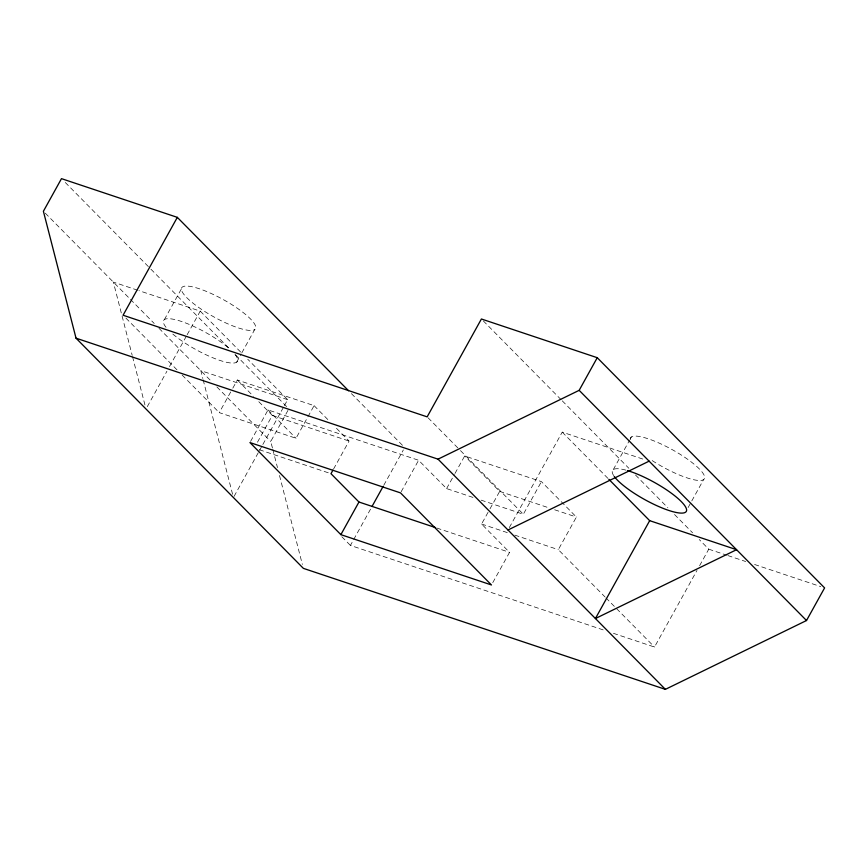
<?xml version="1.0" encoding="UTF-8"?>
<svg xmlns="http://www.w3.org/2000/svg" width="868" height="868" viewBox="0 0 868 868"><rect width="100%" height="100%" fill="white"/><g stroke="black" fill="none" stroke-linecap="round" stroke-linejoin="round"><path stroke-width="0.65" stroke-dasharray="4.34 3.25" d="M164.388 319.576L182.475 286.961M147.289 406.647L166.895 371.276M169.51 366.556L186.512 335.894M187.162 334.712L200.237 311.135L138.913 290.639M236.649 362.184L241.163 354.025M241.814 352.864L254.725 329.558A42.196 9.852 29 0 0 208.266 292.201A42.196 9.852 29 0 0 192.804 303.019A42.196 9.852 29 0 0 254.725 329.558M232.819 388.148L237.344 380L314.086 405.649L296.01 438.275L219.257 412.625L232.179 389.32M250.581 441.4L268.028 409.935L418.615 460.268L446.597 488.597L473.461 497.581M257.471 442.213L272.324 415.414L258.143 401.049M234.078 496.366L258.914 451.555M259.575 450.373L262.19 445.653M262.841 444.481L283.76 406.745M284.411 405.562L287.677 399.671L247.76 359.254M272.433 447.996L270.751 441.465L288.838 408.839M333.562 469.024L349.066 441.063L335.829 427.664M603.184 629.897L350.422 545.429L353.037 540.71M353.688 539.527L371.341 507.693M383.764 485.288L403.37 449.906M401.179 491.733L418.615 460.268M446.597 488.597L454.344 474.622M454.995 473.451L464.684 455.982L541.426 481.631L576.406 517.046L558.319 549.661L604.985 596.913M492.764 582.645L509.559 552.352L481.577 524.012L489.324 510.037M489.975 508.865L499.664 491.396L464.684 455.982M509.299 527.635L562.236 432.123L645.282 459.877M481.132 500.142L523.339 514.247L541.426 481.631M613.275 469.61L629.419 440.477M630.06 439.316L631.351 436.984M688.118 507.552L703.612 479.581M613.448 633.336L654.505 647.051L696.993 570.406M699.608 565.686L708.755 549.184L699.25 539.549M137.632 290.205L113.35 282.1L132.196 355.359M287.677 399.671L200.801 370.636L202.819 378.481M708.755 549.184L726.581 555.14M727.851 555.563L745.677 561.52M754.585 564.493L820.781 586.616M272.324 415.414L349.066 441.063M499.664 491.396L548.261 507.639M554.663 509.776L576.406 517.046M259.358 449.743L329.699 473.255M481.577 524.012L508.431 532.995M514.832 535.133L558.319 549.661M436.81 528.037L509.559 552.352M483.313 320.91L561.314 399.888M562.269 400.853L628.855 468.275M635.517 475.024L667.85 507.769M674.512 514.507L692.588 532.811M562.236 432.123L607.86 478.311M428.108 417.823L459.541 449.646M460.485 450.611L523.339 514.247M605.94 597.878L654.505 647.051M351.41 393.616L403.728 446.586M314.086 405.649L328.267 420.004M200.237 311.135L241.109 352.516M65.284 182.497L149.947 268.212M150.902 269.178L229.857 349.12M235.564 354.904L286.928 406.908M268.028 409.935L296.01 438.275M237.344 380L253.413 396.264M45.288 213.181L129.516 298.451M130.46 299.417L154.222 323.471M158.974 328.288L212.139 382.115M216.87 386.9L270.751 441.465M125.925 318.122L177.354 370.191M182.117 375.019L219.257 412.625M341.851 536.75L350.422 545.429M272.769 449.309L277.478 467.624M279.496 475.48L302.368 564.45M203.155 379.793L232.754 494.923M132.533 356.672L144.978 405.085M630.276 439.327A42.196 9.852 29 0 1 673.221 450.21A42.196 9.852 29 0 1 702.7 480.047A42.196 9.852 29 0 1 649.514 458.803M613.654 475.577A42.196 9.852 29 0 1 626.164 470.206M234.989 354.448A42.196 9.852 29 0 1 219.333 360.22A42.196 9.852 29 0 1 171.441 332.867M166.038 327.312A42.196 9.852 29 0 1 182.41 321.789A42.196 9.852 29 0 1 230.584 349.793"/><path stroke-width="1.3" d="M177.322 217.358L123.072 315.236L427.154 416.857L481.404 318.99L597.249 357.703L824.6 587.896L806.513 620.522L665.387 689.355L303.377 568.366L76.026 338.173L43.4 211.271L61.487 178.645L177.322 217.358L348.556 390.73M332.921 470.185L330.979 473.689L358.961 502.019L435.541 527.603M340.874 534.645L249.941 442.561L400.528 492.894L491.472 584.967L340.874 534.645L358.961 502.019M371.992 506.511L383.103 486.46M76.026 338.173L438.036 459.161L579.162 390.329L597.249 357.703M649.676 520.659L595.426 618.526L736.563 549.694L649.676 520.659L608.815 479.277M507.986 529.99L649.123 461.158M579.162 390.329L806.513 620.522M438.036 459.161L665.387 689.355M627.466 470.575A42.196 9.852 29 0 1 681.478 501.78A42.196 9.852 29 0 1 664.996 509.093A42.196 9.852 29 0 1 614.24 476.434"/></g></svg>
